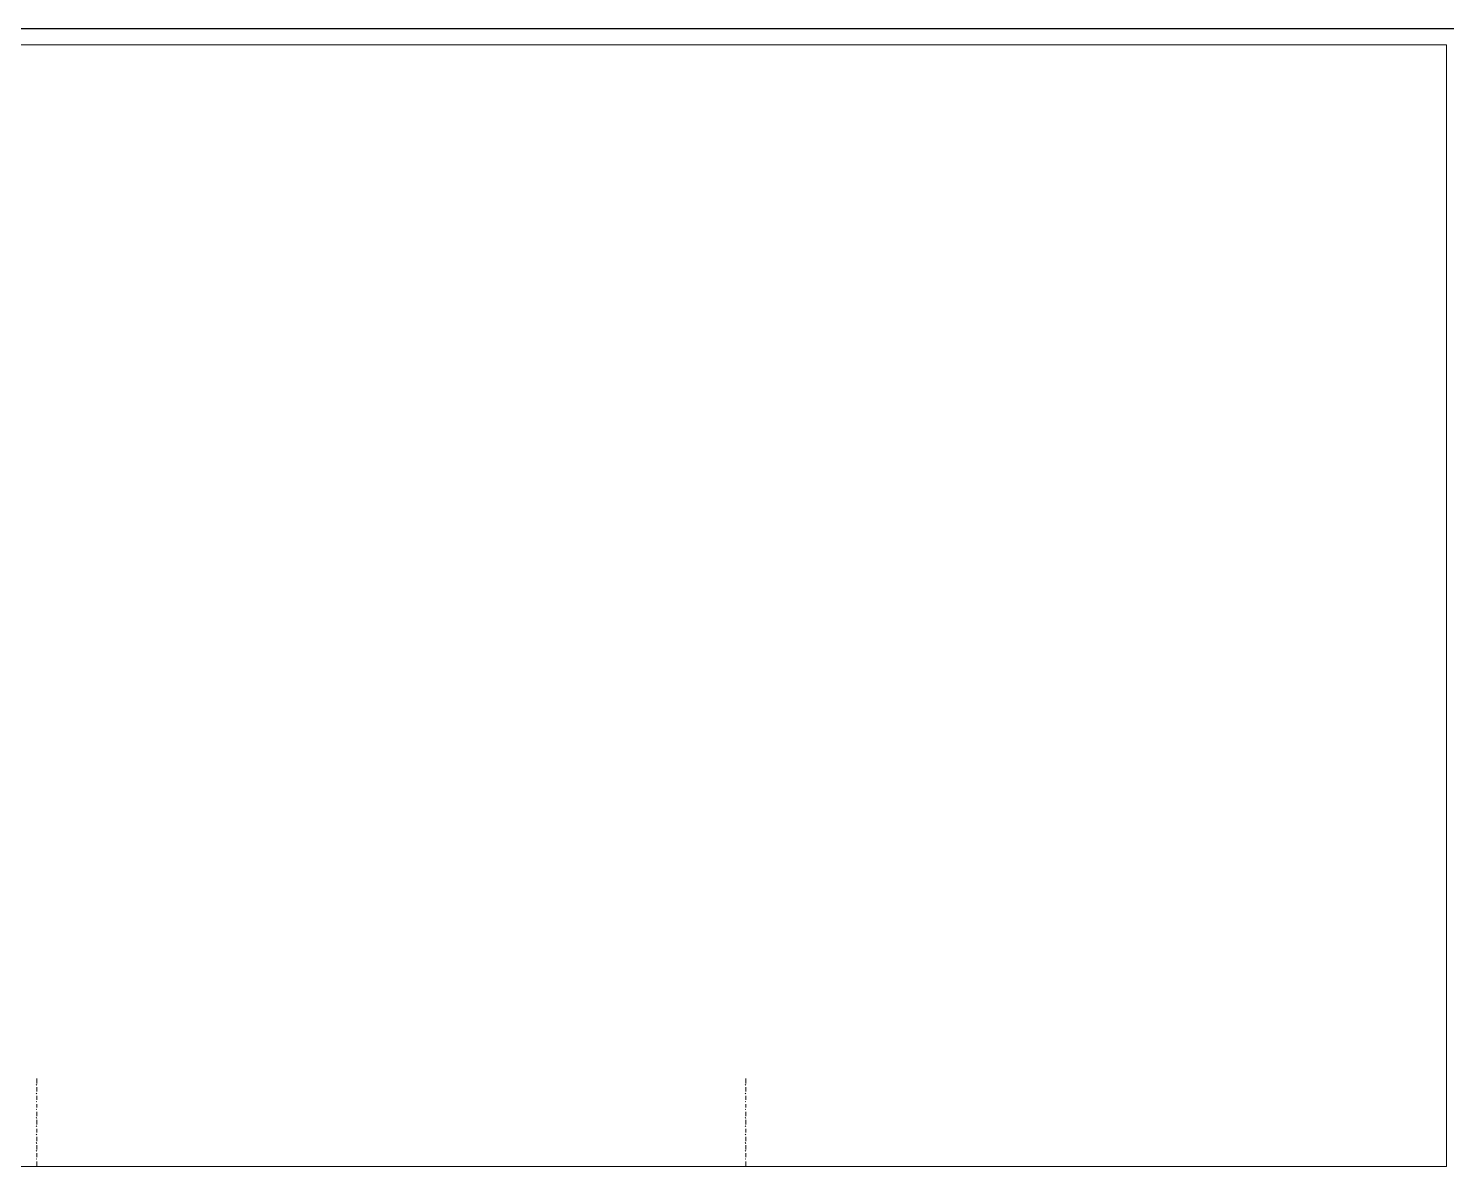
# Model space of a CAD drawing. Header units: millimetres. Extents: x 2928 to 3112, y 1220 to 1280.
# Drawn here: x 3067.324 to 3071.626, y 1250.928 to 1254.379 of the extents above; entities that cross this region are included whole.
import ezdxf

# ---------------------------------------------------------------- set-up
doc = ezdxf.new("R2010")
doc.units = ezdxf.units.MM

msp = doc.modelspace()

# ---------------------------------------------------------------- linework, layer by layer
at = {"color": 7, "linetype": 'Continuous', "lineweight": -2, "true_color": 0x000007}
msp.add_lwpolyline([(3060.60278, 1250.87545), (3060.60278, 1254.3786), (3082.70999, 1254.3786), (3082.70999, 1250.87545)], dxfattribs=at)
at = {"color": 7, "linetype": 'Continuous', "lineweight": 5, "true_color": 0x000007}
msp.add_lwpolyline([(3071.62496, 1250.92838), (3065.22402, 1250.92838), (3065.22402, 1254.32898), (3071.62496, 1254.32898)], close=True, dxfattribs=at)
at = {"color": 252, "linetype": 'Continuous', "lineweight": 13, "true_color": 0x989898}
for points in [[(3067.3494, 1251.17482), (3067.34774, 1251.17648), (3067.34774, 1251.17648)], [(3067.3494, 1251.17979), (3067.3494, 1251.19467), (3067.3494, 1251.19467)], [(3067.3494, 1251.15498), (3067.3494, 1251.16821), (3067.3494, 1251.16821)], [(3069.49958, 1251.17482), (3069.49793, 1251.17648), (3069.49793, 1251.17648)], [(3069.49958, 1251.17979), (3069.49958, 1251.19467), (3069.49958, 1251.19467)], [(3069.49958, 1251.15498), (3069.49958, 1251.16821), (3069.49958, 1251.16821)], [(3067.3494, 1251.14836), (3067.34774, 1251.15001), (3067.34774, 1251.15001)], [(3067.3494, 1251.12355), (3067.34774, 1251.12521), (3067.34774, 1251.12521)], [(3067.3494, 1251.13017), (3067.3494, 1251.14174), (3067.3494, 1251.14174)], [(3067.3494, 1251.10701), (3067.3494, 1251.11694), (3067.3494, 1251.11694)], [(3069.49958, 1251.14836), (3069.49793, 1251.15001), (3069.49793, 1251.15001)], [(3069.49958, 1251.12355), (3069.49793, 1251.12521), (3069.49793, 1251.12521)], [(3069.49958, 1251.13017), (3069.49958, 1251.14174), (3069.49958, 1251.14174)], [(3069.49958, 1251.10701), (3069.49958, 1251.11694), (3069.49958, 1251.11694)], [(3067.3494, 1251.1004), (3067.34774, 1251.10205), (3067.34774, 1251.10205)], [(3067.3494, 1251.07393), (3067.34774, 1251.07724), (3067.34774, 1251.07724)], [(3067.3494, 1251.08055), (3067.3494, 1251.09378), (3067.3494, 1251.09378)], [(3069.49958, 1251.1004), (3069.49793, 1251.10205), (3069.49793, 1251.10205)], [(3069.49958, 1251.07393), (3069.49793, 1251.07724), (3069.49793, 1251.07724)], [(3069.49958, 1251.08055), (3069.49958, 1251.09378), (3069.49958, 1251.09378)], [(3067.3494, 1251.04912), (3067.34774, 1251.05078), (3067.34774, 1251.05078)], [(3067.3494, 1251.05574), (3067.3494, 1251.06897), (3067.3494, 1251.06897)], [(3067.3494, 1251.03093), (3067.3494, 1251.04251), (3067.3494, 1251.04251)], [(3069.49958, 1251.04912), (3069.49793, 1251.05078), (3069.49793, 1251.05078)], [(3069.49958, 1251.05574), (3069.49958, 1251.06897), (3069.49958, 1251.06897)], [(3069.49958, 1251.03093), (3069.49958, 1251.04251), (3069.49958, 1251.04251)], [(3067.3494, 1251.02431), (3067.34774, 1251.02597), (3067.34774, 1251.02597)], [(3067.3494, 1250.99785), (3067.34774, 1251.00116), (3067.34774, 1251.00116)], [(3067.3494, 1251.00446), (3067.3494, 1251.0177), (3067.3494, 1251.0177)], [(3067.3494, 1250.97965), (3067.3494, 1250.99289), (3067.3494, 1250.99289)], [(3069.49958, 1251.02431), (3069.49793, 1251.02597), (3069.49793, 1251.02597)], [(3069.49958, 1250.99785), (3069.49793, 1251.00116), (3069.49793, 1251.00116)], [(3069.49958, 1251.00446), (3069.49958, 1251.0177), (3069.49958, 1251.0177)], [(3069.49958, 1250.97965), (3069.49958, 1250.99289), (3069.49958, 1250.99289)], [(3067.3494, 1250.97469), (3067.34774, 1250.97635), (3067.34774, 1250.97635)], [(3067.3494, 1250.94988), (3067.34774, 1250.95154), (3067.34774, 1250.95154)], [(3067.3494, 1250.9565), (3067.3494, 1250.96808), (3067.3494, 1250.96808)], [(3067.3494, 1250.93003), (3067.3494, 1250.94327), (3067.3494, 1250.94327)], [(3069.49958, 1250.97469), (3069.49793, 1250.97635), (3069.49793, 1250.97635)], [(3069.49958, 1250.94988), (3069.49793, 1250.95154), (3069.49793, 1250.95154)], [(3069.49958, 1250.9565), (3069.49958, 1250.96808), (3069.49958, 1250.96808)], [(3069.49958, 1250.93003), (3069.49958, 1250.94327), (3069.49958, 1250.94327)]]:
    msp.add_lwpolyline(points, dxfattribs=at)

doc.saveas('drawing.dxf')
